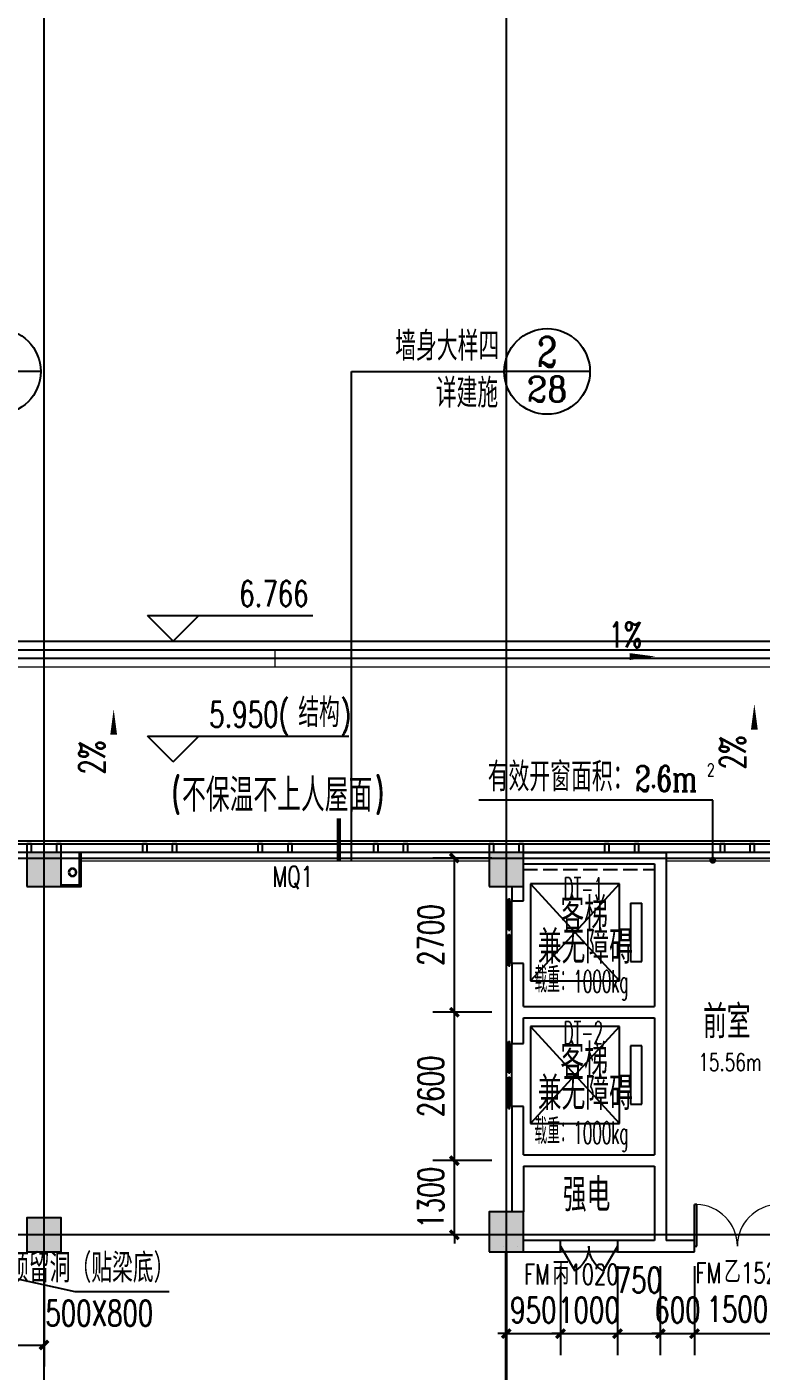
# Model space of a CAD drawing. Extents: x 1738711 to 2346805, y 1189731 to 2516152.
# Drawn here: x 1966792 to 1979659, y 1795938 to 1819485 of the extents above; entities that cross this region are included whole.
import ezdxf
from ezdxf.enums import TextEntityAlignment as Align

# ---------------------------------------------------------------- set-up
doc = ezdxf.new("R2010")
doc.units = 0
doc.header["$LTSCALE"] = 1000
doc.header["$MEASUREMENT"] = 0
doc.linetypes.add('DASH', pattern=[0.35, 0.25, -0.1])
doc.linetypes.add('复件 140224通州运河二期售楼部条件图_t3$0$X-ME SHAFT SH$0$X-B2$0$WATER_LINE', pattern=[0])
for name, color, linetype, lineweight in [('_0', 7, 'Continuous', 25), ('屋面水线', 6, 'Continuous', 15), ('栏杆', 6, 'Continuous', 15)]:
    doc.layers.add(name, color=color, linetype=linetype, lineweight=lineweight)
for name, color, linetype in [('AR-TEXT', 7, 'Continuous'), ('COLUMN', 9, 'Continuous'), ('DIM_ELEV', 3, 'Continuous'), ('DIM_IDEN', 3, 'Continuous'), ('DIM_LEAD', 3, 'Continuous'), ('DIM_SYMB', 3, 'Continuous'), ('DOTE', 1, 'Continuous'), ('EVTR', 2, 'Continuous'), ('PUB_DIM', 3, 'Continuous'), ('PUB_HATCH', 8, 'Continuous'), ('PUB_TEXT', 7, 'Continuous'), ('SPACE_ALL', 1, 'Continuous'), ('WALL', 40, 'Continuous'), ('WINDOW', 144, 'Continuous'), ('WINDOW_TEXT', 7, 'Continuous'), ('YS', 6, 'Continuous'), ('看线', 8, 'Continuous'), ('面层', 6, 'Continuous')]:
    doc.layers.add(name, color=color, linetype=linetype)
doc.styles.add('_TCH_DIM', font='SIMPLEX', dxfattribs={"bigfont": 'GBCBIG'})
doc.styles.add('_TCH_DIM_T3', font='SIMPLEX', dxfattribs={"width": 0.705882, "bigfont": 'GBCBIG'})
doc.styles.add('_TCH_LABEL', font='COMPLEX', dxfattribs={"bigfont": 'GBCBIG'})
doc.styles.add('_TCH_SPACE', font='SIMPLEX', dxfattribs={"height": 5, "bigfont": 'GBCBIG'})
doc.styles.add('_TCH_WINDOW', font='SIMPLEX', dxfattribs={"height": 3.5, "bigfont": 'GBCBIG'})
doc.styles.get("Standard").update_dxf_attribs({"font": 'gbenor.shx', "bigfont": 'gbcbig.shx'})
doc.dimstyles.new('_TCH_ARCH&&150', dxfattribs={"dimtxt": 446.25, "dimasz": 150, "dimexe": 375, "dimexo": 450, "dimgap": 189.375, "dimtad": 1, "dimdec": 0, "dimzin": 0, "dimdsep": 46, "dimtxsty": '_TCH_DIM_T3', "dimblk": 'ARCHTICK', "dimcen": 0.09, "dimclrt": 7, "dimazin": 2, "dimtfac": 1, "dimtdec": 0, "dimtix": 1, "dimtmove": 2, "dimatfit": 3, "dimfxl": 1, "dimtolj": 1, "dimtzin": 0, "dimarcsym": 0})

# ---------------------------------------------------------------- blocks, each defined once
blk = doc.blocks.new('A$C68B42598')
at = {"layer": 'YS'}
for radius in [70, 60]:
    blk.add_circle((70, 70), radius, dxfattribs=at)
blk = doc.blocks.new('hreahaerheh')
at = {"layer": 'YS', "xscale": -1, "rotation": 180}
blk.add_blockref('A$C68B42598', (1957915, 1907879), dxfattribs=at)
blk = doc.blocks.new('jtrshjtrhr')
at = {"layer": 'WINDOW', "linetype": '复件 140224通州运河二期售楼部条件图_t3$0$X-ME SHAFT SH$0$X-B2$0$WATER_LINE'}
for p, q in [((1962192, 1784875), (1980092, 1784875)), ((1962192, 1784825), (1980092, 1784825))]:
    blk.add_line(p, q, dxfattribs=at)
at = {"layer": '看线'}
blk.add_line((1962192, 1785025), (1980092, 1785025), dxfattribs=at)
for points in [[(1962742, 1785025), (1962822, 1785025), (1962822, 1784875), (1962742, 1784875)], [(1963262, 1785025), (1963342, 1785025), (1963342, 1784875), (1963262, 1784875)], [(1964767, 1785025), (1964847, 1785025), (1964847, 1784875), (1964767, 1784875)], [(1965287, 1785025), (1965367, 1785025), (1965367, 1784875), (1965287, 1784875)], [(1966792, 1785025), (1966872, 1785025), (1966872, 1784875), (1966792, 1784875)], [(1967312, 1785025), (1967392, 1785025), (1967392, 1784875), (1967312, 1784875)], [(1968817, 1785025), (1968897, 1785025), (1968897, 1784875), (1968817, 1784875)], [(1969337, 1785025), (1969417, 1785025), (1969417, 1784875), (1969337, 1784875)], [(1970842, 1785025), (1970922, 1785025), (1970922, 1784875), (1970842, 1784875)], [(1971362, 1785025), (1971442, 1785025), (1971442, 1784875), (1971362, 1784875)], [(1972867, 1785025), (1972947, 1785025), (1972947, 1784875), (1972867, 1784875)], [(1973387, 1785025), (1973467, 1785025), (1973467, 1784875), (1973387, 1784875)], [(1974892, 1785025), (1974972, 1785025), (1974972, 1784875), (1974892, 1784875)], [(1975412, 1785025), (1975492, 1785025), (1975492, 1784875), (1975412, 1784875)], [(1976917, 1785025), (1976997, 1785025), (1976997, 1784875), (1976917, 1784875)], [(1977437, 1785025), (1977517, 1785025), (1977517, 1784875), (1977437, 1784875)], [(1978942, 1785025), (1979022, 1785025), (1979022, 1784875), (1978942, 1784875)], [(1979462, 1785025), (1979542, 1785025), (1979542, 1784875), (1979462, 1784875)]]:
    blk.add_lwpolyline(points, close=True, dxfattribs=at)
blk = doc.blocks.new('_ArchTick')
at = {"color": 0, "linetype": 'ByBlock', "const_width": 0.4}
blk.add_lwpolyline([(-0.5, -0.5), (0.5, 0.5)], dxfattribs=at)
blk = doc.blocks.new('*D2689')
at = {"layer": 'Defpoints', "color": 0, "transparency": 16777216}
for p in [(1964592, 1798025), (1967092, 1798025), (1967092, 1796394)]:
    blk.add_point(p, dxfattribs=at)
at = {"layer": 'PUB_DIM', "color": 0, "lineweight": -2, "transparency": 16777216}
for p, q in [((1964592, 1797575), (1964592, 1796019)), ((1967092, 1797575), (1967092, 1796019)), ((1964592, 1796394), (1967092, 1796394))]:
    blk.add_line(p, q, dxfattribs=at)
at = {"layer": 'PUB_DIM', "color": 0, "lineweight": -2, "transparency": 16777216, "xscale": 150, "yscale": 150, "zscale": 150, "rotation": 180}
blk.add_blockref('_ArchTick', (1964592, 1796394), dxfattribs=at)
at = {"layer": 'PUB_DIM', "color": 0, "lineweight": -2, "transparency": 16777216, "xscale": 150, "yscale": 150, "zscale": 150}
blk.add_blockref('_ArchTick', (1967092, 1796394), dxfattribs=at)
at = {"layer": 'PUB_DIM', "color": 7, "transparency": 16777216, "insert": (1965842, 1796807), "char_height": 446.2, "attachment_point": 5, "style": '_TCH_DIM_T3'}
blk.add_mtext('\\A1;2500', dxfattribs=at)
blk = doc.blocks.new('*D2739')
at = {"layer": 'Defpoints', "color": 0, "transparency": 16777216}
for p in [(1974283, 1799625), (1975392, 1799625), (1975392, 1798325)]:
    blk.add_point(p, dxfattribs=at)
at = {"layer": 'PUB_DIM', "color": 0, "lineweight": -2, "transparency": 16777216}
for p, q in [((1974283, 1799625), (1974283, 1799775)), ((1974942, 1799625), (1973908, 1799625)), ((1974283, 1798325), (1974283, 1799625)), ((1974942, 1798325), (1973908, 1798325)), ((1974283, 1798325), (1974283, 1798175))]:
    blk.add_line(p, q, dxfattribs=at)
at = {"layer": 'PUB_DIM', "color": 0, "lineweight": -2, "transparency": 16777216, "xscale": 150, "yscale": 150, "zscale": 150}
for p, rotation in [((1974283, 1799625), 270), ((1974283, 1798325), 90)]:
    blk.add_blockref('_ArchTick', p, dxfattribs=dict(at, rotation=rotation))
at = {"layer": 'PUB_DIM', "color": 7, "transparency": 16777216, "insert": (1973871, 1798975), "char_height": 446.2, "attachment_point": 5, "rotation": 90, "style": '_TCH_DIM_T3'}
blk.add_mtext('\\A1;1300', dxfattribs=at)
blk = doc.blocks.new('*D2740')
at = {"layer": 'Defpoints', "color": 0, "transparency": 16777216}
for p in [(1974283, 1802225), (1975392, 1802225), (1975392, 1799625)]:
    blk.add_point(p, dxfattribs=at)
at = {"layer": 'PUB_DIM', "color": 0, "lineweight": -2, "transparency": 16777216}
for p, q in [((1974942, 1802225), (1973908, 1802225)), ((1974283, 1799625), (1974283, 1802225)), ((1974942, 1799625), (1973908, 1799625))]:
    blk.add_line(p, q, dxfattribs=at)
at = {"layer": 'PUB_DIM', "color": 0, "lineweight": -2, "transparency": 16777216, "xscale": 150, "yscale": 150, "zscale": 150}
for p, rotation in [((1974283, 1802225), 90), ((1974283, 1799625), 270)]:
    blk.add_blockref('_ArchTick', p, dxfattribs=dict(at, rotation=rotation))
at = {"layer": 'PUB_DIM', "color": 7, "transparency": 16777216, "insert": (1973871, 1800925), "char_height": 446.2, "attachment_point": 5, "rotation": 90, "style": '_TCH_DIM_T3'}
blk.add_mtext('\\A1;2600', dxfattribs=at)
blk = doc.blocks.new('*D2741')
at = {"layer": 'Defpoints', "color": 0, "transparency": 16777216}
for p in [(1974283, 1804925), (1975392, 1804925), (1975392, 1802225)]:
    blk.add_point(p, dxfattribs=at)
at = {"layer": 'PUB_DIM', "color": 0, "lineweight": -2, "transparency": 16777216}
for p, q in [((1974942, 1804925), (1973908, 1804925)), ((1974283, 1802225), (1974283, 1804925)), ((1974942, 1802225), (1973908, 1802225))]:
    blk.add_line(p, q, dxfattribs=at)
at = {"layer": 'PUB_DIM', "color": 0, "lineweight": -2, "transparency": 16777216, "xscale": 150, "yscale": 150, "zscale": 150}
for p, rotation in [((1974283, 1804925), 90), ((1974283, 1802225), 270)]:
    blk.add_blockref('_ArchTick', p, dxfattribs=dict(at, rotation=rotation))
at = {"layer": 'PUB_DIM', "color": 7, "transparency": 16777216, "insert": (1973871, 1803575), "char_height": 446.2, "attachment_point": 5, "rotation": 90, "style": '_TCH_DIM_T3'}
blk.add_mtext('\\A1;2700', dxfattribs=at)
blk = doc.blocks.new('*D2773')
at = {"layer": 'Defpoints', "color": 0, "transparency": 16777216}
for p in [(1975192, 1798225), (1976142, 1798225), (1976142, 1796594)]:
    blk.add_point(p, dxfattribs=at)
at = {"layer": 'PUB_DIM', "color": 0, "lineweight": -2, "transparency": 16777216}
for p, q in [((1975192, 1797775), (1975192, 1796219)), ((1976142, 1797775), (1976142, 1796219)), ((1975192, 1796594), (1975042, 1796594)), ((1975192, 1796594), (1976142, 1796594)), ((1976142, 1796594), (1976292, 1796594))]:
    blk.add_line(p, q, dxfattribs=at)
at = {"layer": 'PUB_DIM', "color": 0, "lineweight": -2, "transparency": 16777216, "xscale": 150, "yscale": 150, "zscale": 150}
blk.add_blockref('_ArchTick', (1975192, 1796594), dxfattribs=at)
at = {"layer": 'PUB_DIM', "color": 0, "lineweight": -2, "transparency": 16777216, "xscale": 150, "yscale": 150, "zscale": 150, "rotation": 180}
blk.add_blockref('_ArchTick', (1976142, 1796594), dxfattribs=at)
at = {"layer": 'PUB_DIM', "color": 7, "transparency": 16777216, "insert": (1975667, 1797007), "char_height": 446.2, "attachment_point": 5, "style": '_TCH_DIM_T3'}
blk.add_mtext('\\A1;950', dxfattribs=at)
blk = doc.blocks.new('*D2774')
at = {"layer": 'Defpoints', "color": 0, "transparency": 16777216}
for p in [(1976142, 1798225), (1977142, 1798225), (1977142, 1796594)]:
    blk.add_point(p, dxfattribs=at)
at = {"layer": 'PUB_DIM', "color": 0, "lineweight": -2, "transparency": 16777216}
for p, q in [((1976142, 1797775), (1976142, 1796219)), ((1977142, 1797775), (1977142, 1796219)), ((1976142, 1796594), (1975992, 1796594)), ((1976142, 1796594), (1977142, 1796594)), ((1977142, 1796594), (1977292, 1796594))]:
    blk.add_line(p, q, dxfattribs=at)
at = {"layer": 'PUB_DIM', "color": 0, "lineweight": -2, "transparency": 16777216, "xscale": 150, "yscale": 150, "zscale": 150}
blk.add_blockref('_ArchTick', (1976142, 1796594), dxfattribs=at)
at = {"layer": 'PUB_DIM', "color": 0, "lineweight": -2, "transparency": 16777216, "xscale": 150, "yscale": 150, "zscale": 150, "rotation": 180}
blk.add_blockref('_ArchTick', (1977142, 1796594), dxfattribs=at)
at = {"layer": 'PUB_DIM', "color": 7, "transparency": 16777216, "insert": (1976642, 1797007), "char_height": 446.2, "attachment_point": 5, "style": '_TCH_DIM_T3'}
blk.add_mtext('\\A1;1000', dxfattribs=at)
blk = doc.blocks.new('*D2775')
at = {"layer": 'Defpoints', "color": 0, "transparency": 16777216}
for p in [(1977142, 1798225), (1977892, 1798225), (1977892, 1796594)]:
    blk.add_point(p, dxfattribs=at)
at = {"layer": 'PUB_DIM', "color": 0, "lineweight": -2, "transparency": 16777216}
for p, q in [((1977142, 1797775), (1977142, 1796219)), ((1977892, 1797775), (1977892, 1796219)), ((1977142, 1796594), (1977892, 1796594))]:
    blk.add_line(p, q, dxfattribs=at)
at = {"layer": 'PUB_DIM', "color": 0, "lineweight": -2, "transparency": 16777216, "xscale": 150, "yscale": 150, "zscale": 150, "rotation": 180}
blk.add_blockref('_ArchTick', (1977142, 1796594), dxfattribs=at)
at = {"layer": 'PUB_DIM', "color": 0, "lineweight": -2, "transparency": 16777216, "xscale": 150, "yscale": 150, "zscale": 150}
blk.add_blockref('_ArchTick', (1977892, 1796594), dxfattribs=at)
at = {"layer": 'PUB_DIM', "color": 7, "transparency": 16777216, "insert": (1977517, 1797532), "char_height": 446.2, "attachment_point": 5, "style": '_TCH_DIM_T3'}
blk.add_mtext('\\A1;750', dxfattribs=at)
blk = doc.blocks.new('*D2776')
at = {"layer": 'Defpoints', "color": 0, "transparency": 16777216}
for p in [(1977892, 1798225), (1978492, 1798225), (1978492, 1796594)]:
    blk.add_point(p, dxfattribs=at)
at = {"layer": 'PUB_DIM', "color": 0, "lineweight": -2, "transparency": 16777216}
for p, q in [((1977892, 1797775), (1977892, 1796219)), ((1978492, 1797775), (1978492, 1796219)), ((1977892, 1796594), (1977742, 1796594)), ((1977892, 1796594), (1978492, 1796594)), ((1978492, 1796594), (1978642, 1796594))]:
    blk.add_line(p, q, dxfattribs=at)
at = {"layer": 'PUB_DIM', "color": 0, "lineweight": -2, "transparency": 16777216, "xscale": 150, "yscale": 150, "zscale": 150}
blk.add_blockref('_ArchTick', (1977892, 1796594), dxfattribs=at)
at = {"layer": 'PUB_DIM', "color": 0, "lineweight": -2, "transparency": 16777216, "xscale": 150, "yscale": 150, "zscale": 150, "rotation": 180}
blk.add_blockref('_ArchTick', (1978492, 1796594), dxfattribs=at)
at = {"layer": 'PUB_DIM', "color": 7, "transparency": 16777216, "insert": (1978192, 1797007), "char_height": 446.2, "attachment_point": 5, "style": '_TCH_DIM_T3'}
blk.add_mtext('\\A1;600', dxfattribs=at)
blk = doc.blocks.new('*D2777')
at = {"layer": 'Defpoints', "color": 0, "transparency": 16777216}
for p in [(1978492, 1798225), (1979992, 1798225), (1979992, 1796594)]:
    blk.add_point(p, dxfattribs=at)
at = {"layer": 'PUB_DIM', "color": 0, "lineweight": -2, "transparency": 16777216}
for p, q in [((1978492, 1797775), (1978492, 1796219)), ((1979992, 1797775), (1979992, 1796219)), ((1978492, 1796594), (1979992, 1796594))]:
    blk.add_line(p, q, dxfattribs=at)
at = {"layer": 'PUB_DIM', "color": 0, "lineweight": -2, "transparency": 16777216, "xscale": 150, "yscale": 150, "zscale": 150, "rotation": 180}
blk.add_blockref('_ArchTick', (1978492, 1796594), dxfattribs=at)
at = {"layer": 'PUB_DIM', "color": 0, "lineweight": -2, "transparency": 16777216, "xscale": 150, "yscale": 150, "zscale": 150}
blk.add_blockref('_ArchTick', (1979992, 1796594), dxfattribs=at)
at = {"layer": 'PUB_DIM', "color": 7, "transparency": 16777216, "insert": (1979242, 1797023), "char_height": 446.2, "attachment_point": 5, "style": '_TCH_DIM_T3'}
blk.add_mtext('\\A1;1500', dxfattribs=at)
blk = doc.blocks.new('$DORLIB2D$00000127')
at = {"color": 0}
for points in [[(-0.533, 0.795), (-0.533, 0.69)], [(-0.033, 0.795), (-0.533, 0.795)], [(-0.033, 0.69), (-0.533, 0.69)], [(-0.033, 0.795), (-0.033, 0.69)], [(0.533, 0.795), (0.033, 0.795)], [(0.033, 0.795), (0.033, 0.69)], [(0.533, 0.69), (0.033, 0.69)], [(0.533, 0.795), (0.533, 0.69)], [(0.5, 0.5), (-0.5, 0.5)]]:
    blk.add_lwpolyline(points, dxfattribs=at)
blk = doc.blocks.new('$DorLib2D$00000002')
for p, q in [((-0.5, 0), (-0.5, 0.4875)), ((-0.475, 0.4875), (-0.5, 0.4875)), ((-0.475, 0), (-0.475, 0.4875)), ((0.475, 0), (0.475, 0.4875)), ((0.475, 0.4875), (0.5, 0.4875)), ((0.5, 0), (0.5, 0.4875)), ((-0.5, 0), (-0.475, 0)), ((0.5, 0), (0.475, 0))]:
    blk.add_line(p, q)
at = {"lineweight": 13}
for centre, start, end in [((-0.4875, 0), 0, 88.53072), ((0.4875, 0), 91.46928, 180)]:
    blk.add_arc(centre, 0.4875, start, end, dxfattribs=at)
blk = doc.blocks.new('$DorLib2D$00000231')
at = {"color": 0}
for p, q in [((-0.5, 0), (-0.25, 0.433)), ((0.5, 0), (0.25, 0.433))]:
    blk.add_line(p, q, dxfattribs=at)
for centre, start, end in [((-0.5, 0), 0, 60), ((0.5, 0), 120, 180)]:
    blk.add_arc(centre, 0.5, start, end, dxfattribs=at)
blk = doc.blocks.new('_FZH')
blk.add_lwpolyline([(-0.5, -0.5), (0.5, -0.5), (0.5, 0.5), (-0.5, 0.5)], close=True)
at = {"layer": 'PUB_HATCH'}
blk.add_solid([(-0.5, -0.5), (0.5, -0.5), (-0.5, 0.5), (0.5, 0.5)], dxfattribs=at)

msp = doc.modelspace()

# ---------------------------------------------------------------- linework, layer by layer
at = {"layer": 'DIM_ELEV'}
for p, q in [((1969353.8, 1808725.4), (1968903.8, 1809175.4)), ((1968903.8, 1809175.4), (1971803.5, 1809175.4)), ((1969353.8, 1808725.4), (1969803.8, 1809175.4)), ((1969353.8, 1806610.6), (1968903.8, 1807060.6)), ((1968903.8, 1807060.6), (1972434.5, 1807060.6)), ((1969353.8, 1806610.6), (1969803.8, 1807060.6))]:
    msp.add_line(p, q, dxfattribs=at)
at = {"layer": 'DIM_IDEN'}
for p, q in [((1967033.8, 1813449.3), (1965533.8, 1813449.3)), ((1972481.3, 1813449.3), (1975158.2, 1813449.3)), ((1972481.3, 1804871.3), (1972481.3, 1813449.3)), ((1976658.2, 1813449.3), (1975158.2, 1813449.3)), ((1978811.2, 1805937.6), (1974711.3, 1805937.6)), ((1978811.2, 1804887.4), (1978811.2, 1805937.6))]:
    msp.add_line(p, q, dxfattribs=at)
at = {"layer": 'DIM_IDEN', "const_width": 75}
msp.add_lwpolyline([(1972256.3, 1804871.3), (1972256.3, 1805621.3)], dxfattribs=at)
at = {"layer": 'DIM_IDEN', "const_width": 60}
msp.add_lwpolyline([(1978811.2, 1804857.4, 1), (1978811.2, 1804917.4, 1)], format="xyb", close=True, dxfattribs=at)
at = {"layer": 'DIM_IDEN'}
for centre in [(1966283.8, 1813449.3), (1975908.2, 1813449.3)]:
    msp.add_circle(centre, 750, dxfattribs=at)
at = {"layer": 'DIM_LEAD'}
for p, q in [((1961891.9, 1798600.4), (1967629.8, 1797333.6)), ((1967629.8, 1797333.6), (1969284, 1797333.6))]:
    msp.add_line(p, q, dxfattribs=at)
at = {"layer": 'DIM_SYMB'}
for points in [[(1976666.8, 1808455, 0, 0, 0), (1977807.8, 1808455, 0, 120, 0), (1977357.8, 1808455, 0, 0, 0)], [(1968312.9, 1805811.9, 0, 0, 0), (1968312.9, 1807534.4, 0, 120, 0), (1968312.9, 1807084.4, 0, 0, 0)], [(1979540.2, 1805901, 0, 0, 0), (1979540.2, 1807623.5, 0, 120, 0), (1979540.2, 1807173.5, 0, 0, 0)]]:
    msp.add_lwpolyline(points, format="xyseb", dxfattribs=at)
at = {"layer": 'DOTE'}
for p, q in [((1967091.9, 1820349.3), (1967091.9, 1782657.1)), ((1975191.9, 1820349.3), (1975191.9, 1782657.1)), ((1958991.9, 1808425.4), (2001891.9, 1808425.4)), ((1919991.9, 1804925.4), (2001891.9, 1804925.4)), ((2001891.9, 1798325.4), (1919991.9, 1798325.4))]:
    msp.add_line(p, q, dxfattribs=at)
at = {"layer": 'EVTR', "linetype": '复件 140224通州运河二期售楼部条件图_t3$0$X-ME SHAFT SH$0$X-B2$0$WATER_LINE'}
for p, q in [((1977176.9, 1804475.4), (1975616.9, 1804475.4)), ((1975616.9, 1804475.4), (1975616.9, 1802775.4)), ((1977176.9, 1804475.4), (1975616.9, 1802775.4)), ((1975616.9, 1804475.4), (1977176.9, 1802775.4)), ((1977176.9, 1802775.4), (1977176.9, 1804475.4)), ((1977371.9, 1804135.4), (1977371.9, 1803115.4)), ((1977371.9, 1804135.4), (1977566.9, 1804135.4)), ((1977566.9, 1803115.4), (1977566.9, 1804135.4)), ((1977371.9, 1803115.4), (1977566.9, 1803115.4)), ((1975616.9, 1802775.4), (1977176.9, 1802775.4)), ((1977176.9, 1801975.4), (1975616.9, 1801975.4)), ((1975616.9, 1801975.4), (1975616.9, 1800275.4)), ((1977176.9, 1801975.4), (1975616.9, 1800275.4)), ((1975616.9, 1801975.4), (1977176.9, 1800275.4)), ((1977176.9, 1800275.4), (1977176.9, 1801975.4)), ((1977566.9, 1801635.4), (1977371.9, 1801635.4)), ((1977371.9, 1801635.4), (1977371.9, 1800615.4)), ((1977566.9, 1800615.4), (1977566.9, 1801635.4)), ((1977371.9, 1800615.4), (1977566.9, 1800615.4)), ((1975616.9, 1800275.4), (1977176.9, 1800275.4))]:
    msp.add_line(p, q, dxfattribs=at)
at = {"layer": 'WALL', "linetype": '复件 140224通州运河二期售楼部条件图_t3$0$X-ME SHAFT SH$0$X-B2$0$WATER_LINE'}
for p, q in [((1975491.9, 1805025.4), (1977991.9, 1805025.4)), ((1975491.9, 1804825.4), (1977791.9, 1804825.4)), ((1975491.9, 1802325.4), (1977791.9, 1802325.4)), ((1975491.9, 1802125.4), (1977791.9, 1802125.4)), ((1975491.9, 1799725.4), (1977791.9, 1799725.4)), ((1975491.9, 1799525.4), (1977791.9, 1799525.4))]:
    msp.add_line(p, q, dxfattribs=at)
at = {"layer": 'WALL'}
for p, q in [((1977991.9, 1805025.4), (1977991.9, 1802225.4)), ((1977791.9, 1804825.4), (1977791.9, 1802325.4)), ((1975291.9, 1804425.4), (1975291.9, 1804175.4)), ((1975491.9, 1804175.4), (1975491.9, 1804425.4)), ((1975291.9, 1804175.4), (1975491.9, 1804175.4)), ((1975491.9, 1803075.4), (1975291.9, 1803075.4)), ((1975291.9, 1803075.4), (1975291.9, 1802325.4)), ((1975491.9, 1802325.4), (1975491.9, 1803075.4)), ((1975291.9, 1802325.4), (1975291.9, 1802225.4)), ((1975491.9, 1802325.4), (1975491.9, 1802325.4)), ((1975291.9, 1802225.4), (1975291.9, 1801675.4)), ((1975491.9, 1801675.4), (1975491.9, 1802125.4)), ((1977791.9, 1802125.4), (1977791.9, 1799725.4)), ((1977991.9, 1802225.4), (1977991.9, 1799625.4)), ((1975291.9, 1801675.4), (1975491.9, 1801675.4)), ((1975491.9, 1800575.4), (1975291.9, 1800575.4)), ((1975291.9, 1800575.4), (1975291.9, 1799725.4)), ((1975491.9, 1799725.4), (1975491.9, 1800575.4)), ((1975291.9, 1799725.4), (1975291.9, 1799625.4)), ((1975491.9, 1799725.4), (1975491.9, 1799725.4)), ((1975291.9, 1799625.4), (1975291.9, 1798725.4)), ((1975491.9, 1799525.4), (1975491.9, 1798725.4)), ((1977791.9, 1799525.4), (1977791.9, 1798225.4)), ((1977991.9, 1799625.4), (1977991.9, 1798225.4)), ((1974891.9, 1798125.4), (1974891.9, 1798125.4)), ((1975141.9, 1798125.4), (1975141.9, 1798125.4)), ((1975391.9, 1798125.4), (1975391.9, 1798125.4)), ((1976141.9, 1798225.4), (1975491.9, 1798225.4)), ((1976141.9, 1798025.4), (1976141.9, 1798225.4)), ((1977791.9, 1798225.4), (1977141.9, 1798225.4)), ((1977141.9, 1798225.4), (1977141.9, 1798025.4)), ((1978491.9, 1798225.4), (1977991.9, 1798225.4)), ((1978491.9, 1798025.4), (1978491.9, 1798225.4)), ((1975491.9, 1798025.4), (1976141.9, 1798025.4)), ((1977141.9, 1798025.4), (1977891.9, 1798025.4)), ((1977891.9, 1798025.4), (1978491.9, 1798025.4))]:
    msp.add_line(p, q, dxfattribs=at)
at = {"layer": 'WALL', "linetype": '复件 140224通州运河二期售楼部条件图_t3$0$X-ME SHAFT SH$0$X-B2$0$WATER_LINE'}
for points in [[(1942291.9, 1805725.4), (1942291.9, 1807225.4), (1958241.9, 1807225.4), (1958241.9, 1808725.4), (1984041.9, 1808725.4), (1984041.9, 1807225.4), (1999991.9, 1807225.4), (1999991.9, 1805725.4)], [(1942441.9, 1805725.4), (1942441.9, 1807075.4), (1958391.9, 1807075.4), (1958391.9, 1808575.4), (1983891.9, 1808575.4), (1983891.9, 1807075.4), (1999841.9, 1807075.4), (1999841.9, 1805725.4)]]:
    msp.add_lwpolyline(points, dxfattribs=at)
at = {"layer": 'WINDOW'}
for p, q in [((1977141.9, 1798225.4), (1976141.9, 1798225.4)), ((1977141.9, 1798025.4), (1976141.9, 1798025.4))]:
    msp.add_line(p, q, dxfattribs=at)
at = {"layer": 'WINDOW', "color": 4, "linetype": 'DASH', "ltscale": 2, "const_width": 50}
msp.add_lwpolyline([(1975191.9, 1798025.4), (1975191.9, 1792025.4)], dxfattribs=at)
at = {"layer": '屋面水线'}
msp.add_line((1971141.9, 1808275.4), (1971141.9, 1808575.4), dxfattribs=at)
msp.add_lwpolyline([(1942441.9, 1806775.4), (1958691.9, 1806775.4), (1958691.9, 1808275.4), (1983591.9, 1808275.4), (1983591.9, 1806775.4), (1999841.9, 1806775.4)], dxfattribs=at)
at = {"layer": '栏杆'}
for points in [[(1967741.9, 1804925.4), (1974891.9, 1804925.4)], [(1977991.9, 1804925.4), (1980091.9, 1804925.4)], [(1967741.9, 1804875.4), (1974891.9, 1804875.4)], [(1977991.9, 1804875.4), (1980091.9, 1804875.4)]]:
    msp.add_lwpolyline(points, dxfattribs=at)
at = {"layer": '看线', "linetype": 'DASH'}
msp.add_line((1975491.9, 1804725.4), (1977791.9, 1804725.4), dxfattribs=at)
at = {"layer": '面层', "color": 144}
for points in [[(1967391.9, 1804425.4), (1967741.9, 1804425.4), (1967741.9, 1805025.4)], [(1967391.9, 1804455.4), (1967711.9, 1804455.4), (1967711.9, 1805025.4)]]:
    msp.add_lwpolyline(points, dxfattribs=at)

# ---------------------------------------------------------------- block references
at = {"xscale": -1, "rotation": 180}
msp.add_blockref('jtrshjtrhr', (0, 3590050.8), dxfattribs=at)
at = {"layer": '_0'}
msp.add_blockref('hreahaerheh', (9607.3, -103133.7), dxfattribs=at)
at = {"layer": 'COLUMN', "linetype": '复件 140224通州运河二期售楼部条件图_t3$0$X-ME SHAFT SH$0$X-B2$0$WATER_LINE'}
for p, xscale, yscale, zscale, rotation in [((1967091.9, 1804725.4), 600.0000003168825, 599.9999997103587, 599.9999997103587, 1.051653475165947e-08), ((1975191.9, 1804725.4), 600.0000007620547, 600.0000004395843, 600.0000004395843, 1.958787972375843e-08), ((1967091.9, 1798325.4), 600.0000010083895, 599.9999989115167, 599.9999989115167, 7.265969456408791e-08), ((1975191.9, 1798375.4), 599.9999998072162, 700.0000002908055, 700.0000002908055, 359.9999999988883)]:
    msp.add_blockref('_FZH', p, dxfattribs=dict(at, xscale=xscale, yscale=yscale, zscale=zscale, rotation=rotation))
at = {"layer": 'WINDOW', "linetype": '复件 140224通州运河二期售楼部条件图_t3$0$X-ME SHAFT SH$0$X-B2$0$WATER_LINE', "xscale": 1100, "yscale": -199.9999999743886, "zscale": 1100, "rotation": 270.0000001475325}
for p in [(1975391.9, 1803625.4), (1975391.9, 1801125.4)]:
    msp.add_blockref('$DORLIB2D$00000127', p, dxfattribs=at)
at = {"layer": 'WINDOW'}
for name, p, xscale, yscale, zscale, rotation in [('$DorLib2D$00000002', (1979241.9, 1798125.4), -1500, -1500, -1500, 179.9999998841856), ('$DorLib2D$00000231', (1976641.9, 1798125.4), -1000, 1000, -1000, 179.999999846705)]:
    msp.add_blockref(name, p, dxfattribs=dict(at, xscale=xscale, yscale=yscale, zscale=zscale, rotation=rotation))

# ---------------------------------------------------------------- texts
at = {"layer": 'AR-TEXT'}
for s, height, p in [('(', 600, (1969311, 1805737.4)), ('不保温不上人屋面', 578.72, (1969511, 1805737.4)), (')', 600, (1972881.3, 1805737.4)), ('客梯', 578.72, (1976141.3, 1803657.8)), ('兼无障碍', 578.72, (1975745.2, 1803076.4)), ('前室', 578.72, (1978640.8, 1801767.5)), ('客梯', 578.72, (1976141.3, 1801091.4)), ('兼无障碍', 578.72, (1975745.2, 1800513)), ('强电', 578.72, (1976184.2, 1798735.3))]:
    msp.add_text(s, height=height, dxfattribs=at).set_placement(p)
at = {"layer": 'AR-TEXT', "style": '_TCH_DIM_T3'}
for s, height, width, p in [('DT-1', 391, 0.49827, (1976196.1, 1804193.4)), ('载重：', 443.69, 0.705882, (1975683.3, 1802568.4)), ('1000kg', 391, 0.49827, (1976367.2, 1802568.4)), ('DT-2', 391, 0.49827, (1976196.1, 1801672.1)), ('载重：', 443.69, 0.705882, (1975683.3, 1799917.1)), ('1000kg', 391, 0.49827, (1976367.2, 1799917.1))]:
    msp.add_text(s, height=height, dxfattribs=dict(at, width=width)).set_placement(p)
at = {"layer": 'PUB_TEXT', "color": 7}
for s, style, p in [('墙身大样四', '_TCH_DIM', (1973246.9, 1813640.3)), ('详建施', '_TCH_DIM', (1973956.2, 1812817.1)), ('结构', '_TCH_DIM', (1971547.3, 1807218.1)), ('有效开窗面积：', '_TCH_LABEL', (1974868.8, 1806095.1)), ('暖通预留洞（贴梁底）', '_TCH_DIM', (1965732.4, 1797491.1))]:
    msp.add_text(s, height=506.38, dxfattribs=dict(at, style=style)).set_placement(p)
at = {"layer": 'PUB_TEXT', "color": 7, "style": '_TCH_LABEL'}
for s, height, p, p2 in [('2', 522, (1975734.1, 1813532.3), (1976082.2, 1813532.3)), ('28', 439.31, (1975552.5, 1812921.6), (1976263.8, 1812921.6))]:
    msp.add_text(s, height=height, dxfattribs=at).set_placement(p, p2, align=Align.FIT)
at = {"layer": 'PUB_TEXT', "color": 7, "width": 0.705882}
for s, height, style, p in [('6.766', 446.25, '_TCH_DIM', (1970513.5, 1809332.9)), ('1%%%', 446.25, '_TCH_DIM', (1976982.3, 1808612.5)), ('5.950(', 446.25, '_TCH_DIM', (1969987.3, 1807218.1)), (')', 446.2, '_TCH_DIM', (1972284.5, 1807218.1)), ('2', 223.1, '_TCH_LABEL', (1978709.1, 1806357.6)), ('2.6m', 446.25, '_TCH_LABEL', (1977449.1, 1806095.1)), ('500X800', 446.25, '_TCH_DIM', (1967116.5, 1796729.8))]:
    msp.add_text(s, height=height, dxfattribs=dict(at, style=style)).set_placement(p)
at = {"layer": 'PUB_TEXT', "color": 7, "style": '_TCH_DIM', "width": 0.705882}
for p in [(1979382.7, 1806477.3), (1968155.4, 1806388.2)]:
    msp.add_text('2%%%', height=446.25, rotation=90, dxfattribs=at).set_placement(p)
at = {"layer": 'SPACE_ALL', "color": 0, "style": '_TCH_SPACE', "width": 0.705882}
msp.add_text('15.56m', height=306, dxfattribs=at).set_placement((1978558.7, 1801197.4))
at = {"layer": 'WINDOW_TEXT', "linetype": '复件 140224通州运河二期售楼部条件图_t3$0$X-ME SHAFT SH$0$X-B2$0$WATER_LINE', "style": '_TCH_WINDOW', "width": 0.705882}
msp.add_text('MQ1', height=357, dxfattribs=at).set_placement((1971094.3, 1804422.9))
at = {"layer": 'WINDOW_TEXT', "style": '_TCH_WINDOW'}
for s, p in [('丙', (1976005.2, 1797453.3)), ('乙', (1979009.7, 1797479.6))]:
    msp.add_text(s, height=405.1, rotation=360, dxfattribs=at).set_placement(p)
at = {"layer": 'WINDOW_TEXT', "style": '_TCH_WINDOW', "width": 0.705882}
for s, p in [('FM', (1978505.7, 1797479.6)), ('1521', (1979304.6, 1797479.6)), ('FM', (1975501.2, 1797453.3)), ('1020', (1976300.1, 1797453.3))]:
    msp.add_text(s, height=357, rotation=360, dxfattribs=at).set_placement(p)

# ---------------------------------------------------------------- dimensions: what is measured, and where the dimension line sits
at = {"layer": 'PUB_DIM'}
for p1, p2, distance, picture, middle in [((1975391.9, 1802225.4), (1975391.9, 1804925.4), 1108.8, '*D2741', (1973870.5, 1803575.4)), ((1975391.9, 1799625.4), (1975391.9, 1802225.4), 1108.8, '*D2740', (1973870.5, 1800925.4)), ((1975391.9, 1798325.4), (1975391.9, 1799625.4), 1108.8, '*D2739', (1973870.5, 1798975.4)), ((1975191.9, 1798225.4), (1976141.9, 1798225.4), -1631, '*D2773', (1975666.9, 1797006.9)), ((1976141.9, 1798225.4), (1977141.9, 1798225.4), -1631, '*D2774', (1976641.9, 1797006.9)), ((1977891.9, 1798225.4), (1978491.9, 1798225.4), -1631, '*D2776', (1978191.9, 1797006.9)), ((1964591.9, 1798025.4), (1967091.9, 1798025.4), -1631, '*D2689', (1965841.9, 1796806.9))]:
    dim = msp.add_aligned_dim(p1=p1, p2=p2, distance=distance, dimstyle='_TCH_ARCH&&150', dxfattribs=at)
    dim.commit()
    dim.dimension.update_dxf_attribs({"geometry": picture, "text_midpoint": middle})
for base, p1, p2, picture, middle in [((1977891.9, 1796594.4), (1977141.9, 1798225.4), (1977891.9, 1798225.4), '*D2775', (1977516.9, 1797531.9)), ((1979991.9, 1796594.4), (1978491.9, 1798225.4), (1979991.9, 1798225.4), '*D2777', (1979241.9, 1797022.5))]:
    dim = msp.add_linear_dim(base=base, p1=p1, p2=p2, angle=360, dimstyle='_TCH_ARCH&&150', dxfattribs=at)
    dim.commit()
    dim.dimension.update_dxf_attribs({"geometry": picture, "text_midpoint": middle, "dimtype": 129})

doc.saveas('drawing.dxf')
